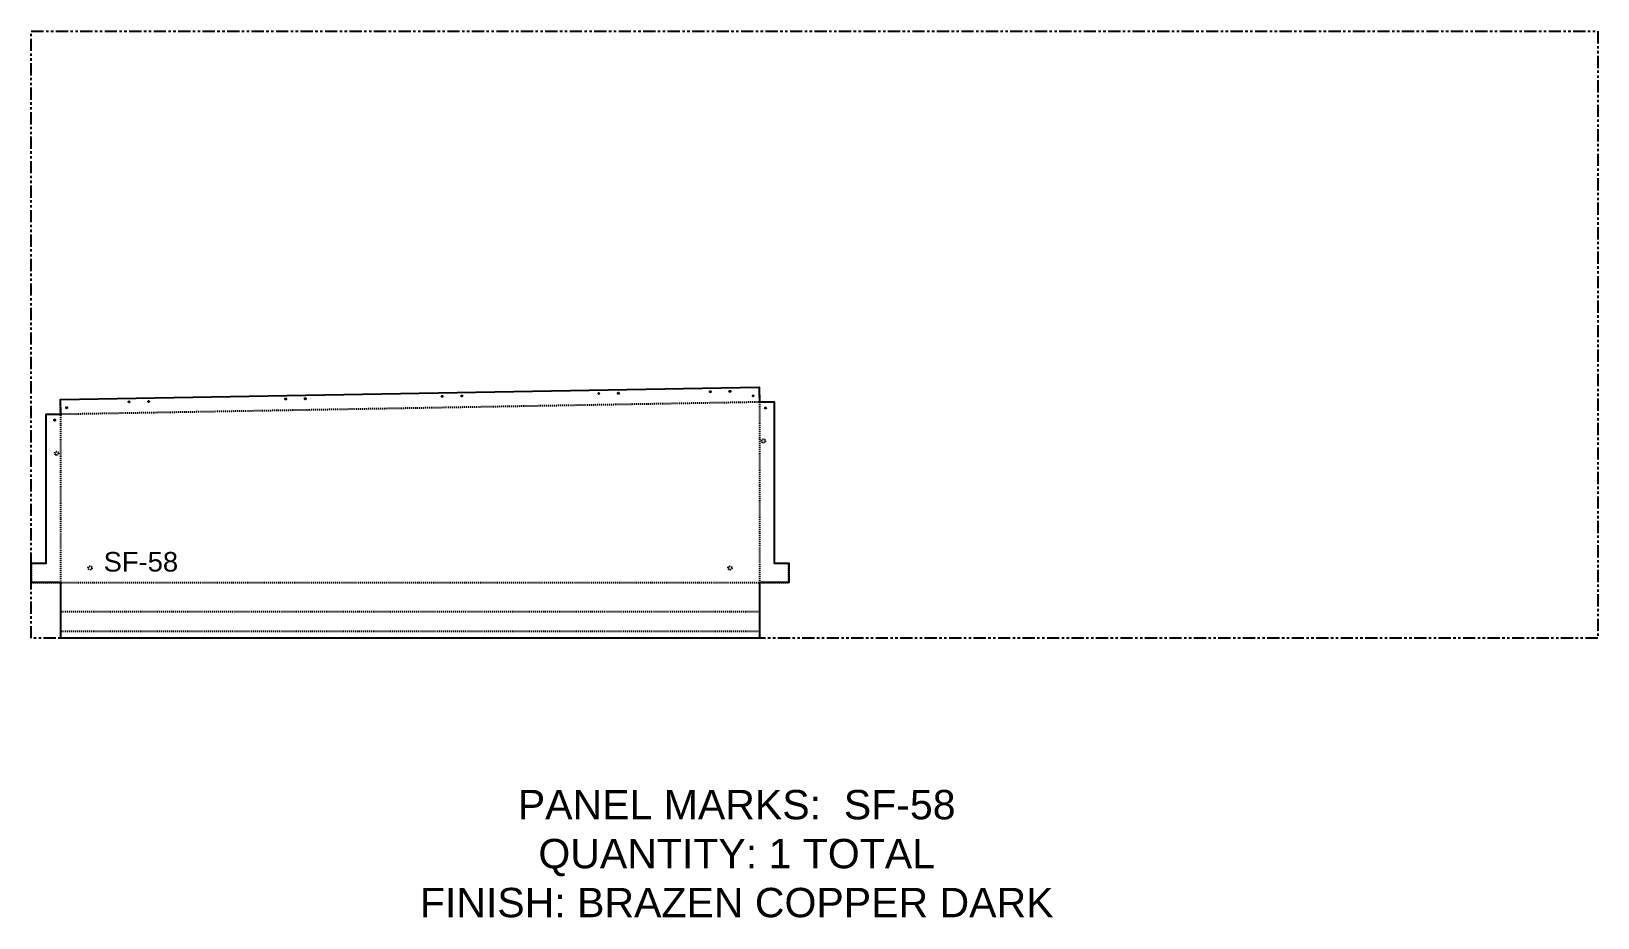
# Model space of a CAD drawing. Header units: inches. Extents: x 0 to 160, y -29 to 62.
import ezdxf

# ---------------------------------------------------------------- set-up
doc = ezdxf.new("R2010")
doc.units = ezdxf.units.IN
doc.header["$MEASUREMENT"] = 0
doc.linetypes.add('HIDDEN', pattern=[0.375, 0.25, -0.125])
doc.linetypes.add('PHANTOM', pattern=[2.5, 1.25, -0.25, 0.25, -0.25, 0.25, -0.25])
for name, color, linetype in [('CUT', 7, 'Continuous'), ('DIMS', 1, 'Continuous'), ('HOLES', 6, 'Continuous'), ('ROUT', 1, 'HIDDEN'), ('SHEET', 5, 'PHANTOM'), ('TEXT', 2, 'PHANTOM'), ('WEEPS', 3, 'HIDDEN')]:
    doc.layers.add(name, color=color, linetype=linetype)
doc.styles.get("Standard").update_dxf_attribs({"font": 'arial.ttf'})

msp = doc.modelspace()

# ---------------------------------------------------------------- linework, layer by layer
at = {"layer": 'CUT', "ltscale": 0.25}
msp.add_lwpolyline([(3, 5.69), (0, 5.69), (0, 7.69), (1.5, 7.69), (1.5, 22.91), (3, 22.91), (2.97, 24.41), (74.35, 25.66), (74.37, 24.16), (75.87, 24.16), (75.87, 7.69), (77.37, 7.69), (77.37, 5.69), (74.37, 5.69), (74.37, 0), (3, 0)], close=True, dxfattribs=at)
at = {"layer": 'HOLES', "ltscale": 0.25}
for centre in [(9.98, 24.16), (11.98, 24.19), (25.98, 24.44), (27.98, 24.47), (41.97, 24.72), (43.97, 24.75), (57.97, 25), (59.97, 25.03), (69.36, 25.19), (71.36, 25.23), (73.74, 24.77), (3.61, 23.55), (75, 23.53), (2.38, 22.29)]:
    msp.add_circle(centre, 0.0625, dxfattribs=at)
at = {"layer": 'ROUT', "ltscale": 0.25}
msp.add_line((74.37, 2.69), (3, 2.69), dxfattribs=at)
for points in [[(74.35, 25.66), (74.37, 24.16), (74.37, 0.69), (3, 0.69), (3, 22.91), (2.97, 24.41)], [(1.5, 22.91), (3, 22.91), (74.37, 24.16), (75.87, 24.16)], [(0, 7.69), (0, 5.69), (77.37, 5.69), (77.37, 7.69)]]:
    msp.add_lwpolyline(points, dxfattribs=at)
at = {"layer": 'SHEET'}
msp.add_lwpolyline([(0, 62), (160, 62), (160, 0), (0, 0)], close=True, dxfattribs=at)
at = {"layer": 'WEEPS', "ltscale": 0.25}
for centre in [(74.78, 20.16), (2.59, 18.91), (6, 7.19), (71.37, 7.19)]:
    msp.add_circle(centre, 0.188, dxfattribs=at)

# ---------------------------------------------------------------- texts
at = {"layer": 'DIMS', "ltscale": 0.25, "insert": (11.19, 6.79), "char_height": 2, "attachment_point": 8}
msp.add_mtext_dynamic_manual_height_columns('SF-58', width=3.0859, gutter_width=10, heights=[2.07], dxfattribs=at)
at = {"layer": 'TEXT', "insert": (72.05, -22.01), "char_height": 3, "attachment_point": 5}
msp.add_mtext_dynamic_manual_height_columns('PANEL MARKS:  SF-58\\PQUANTITY: 1 TOTAL\\PFINISH: BRAZEN COPPER DARK', width=199.7409, gutter_width=1, heights=[0], dxfattribs=at)

doc.saveas('drawing.dxf')
